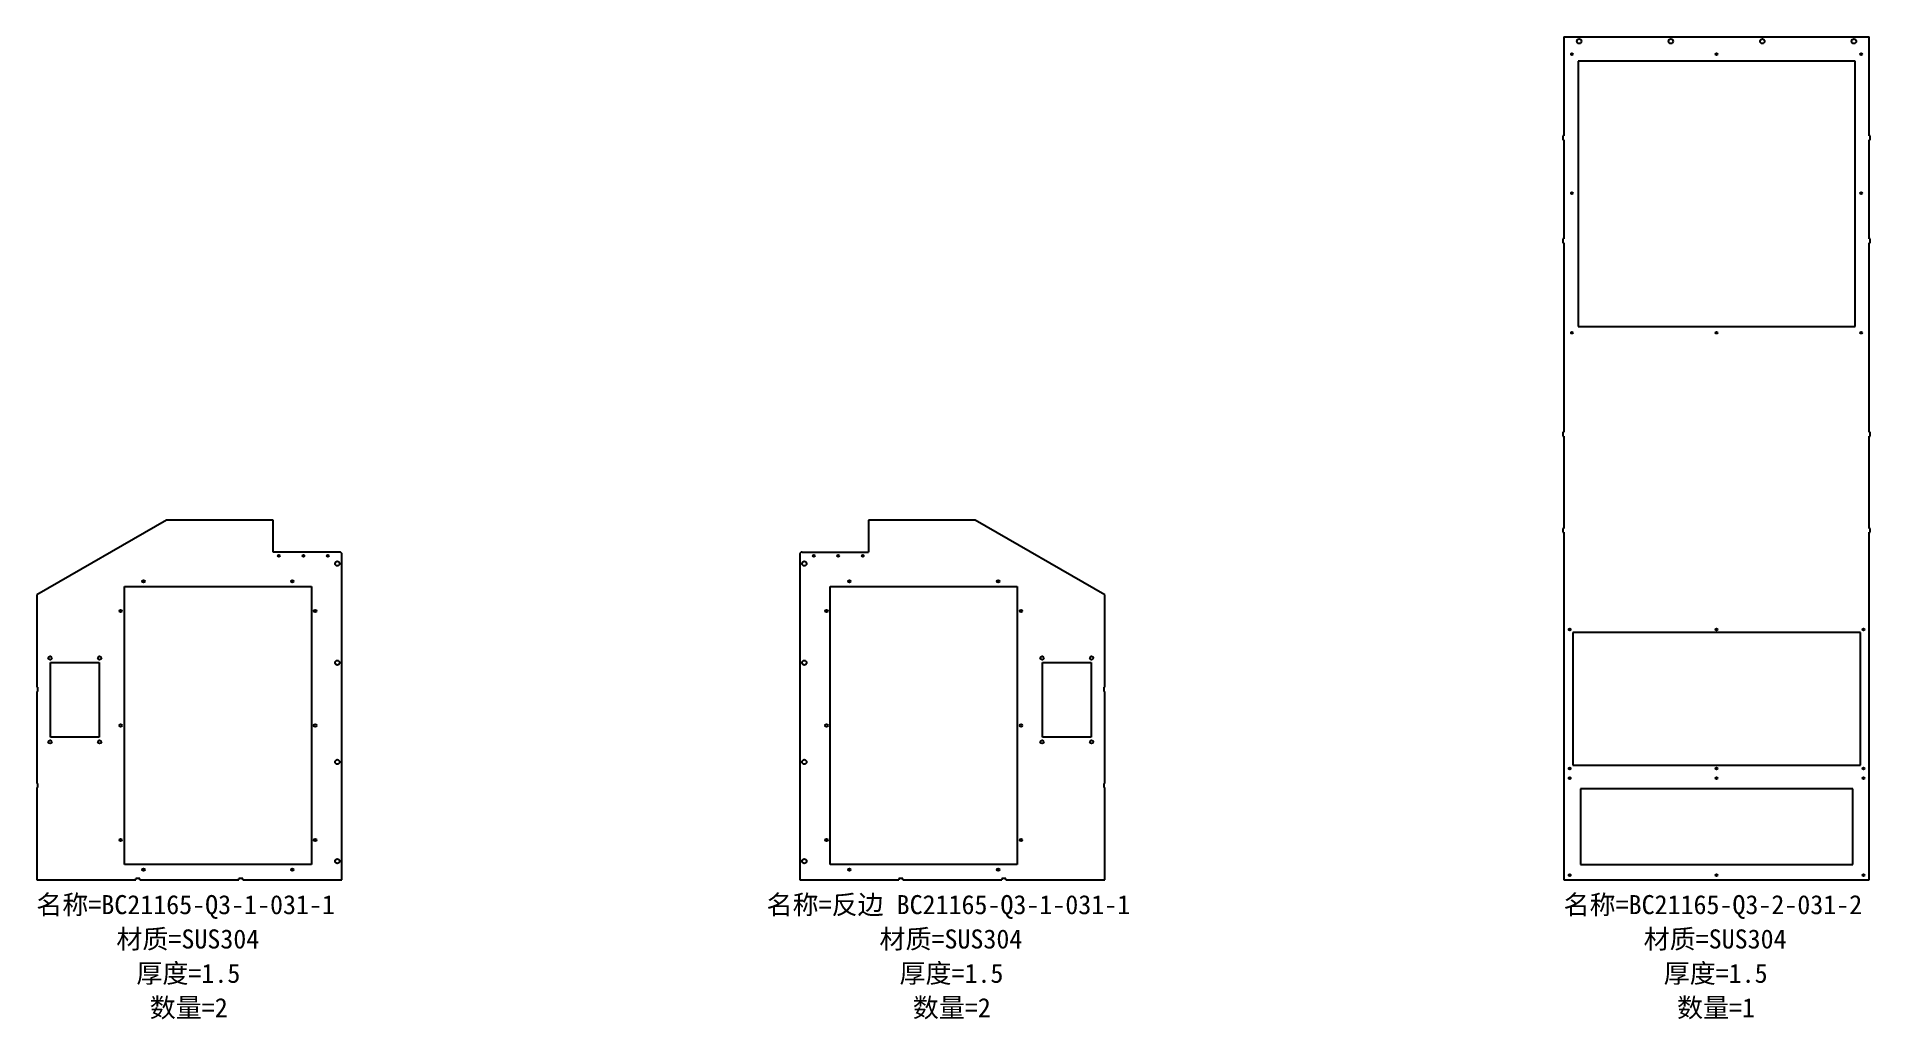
# Model space of a CAD drawing. Header units: millimetres. Extents: x -200 to 2203, y -183 to 1105.
import ezdxf

# ---------------------------------------------------------------- set-up
doc = ezdxf.new("R2010")
doc.units = ezdxf.units.MM
doc.layers.add('零件信息', color=131, linetype='Continuous')
doc.styles.add('SLDTEXTSTYLE1', font='', dxfattribs={"bigfont": 'bigfont'})
doc.styles.get('SLDTEXTSTYLE1').set_extended_font_data('宋体')

msp = doc.modelspace()

# ---------------------------------------------------------------- linework, layer by layer
at = {"color": 7, "linetype": 'Continuous', "lineweight": 25}
for p, q in [((1801.5, 1105.1), (1801.5, 975.1)), ((1801.5, 1105.1), (2201.5, 1105.1)), ((2201.5, 975.1), (2201.5, 1105.1)), ((2183, 1073.1), (1820, 1073.1)), ((1820, 1073.1), (1820, 725.1)), ((2183, 725.1), (2183, 1073.1)), ((1800, 975.1), (1800, 970.1)), ((1801.5, 975.1), (1800, 975.1)), ((1800, 970.1), (1801.5, 970.1)), ((1801.5, 970.1), (1801.5, 840.1)), ((2203, 975.1), (2201.5, 975.1)), ((2201.5, 970.1), (2203, 970.1)), ((2201.5, 840.1), (2201.5, 970.1)), ((2203, 970.1), (2203, 975.1)), ((1800, 840.1), (1800, 835.1)), ((1801.5, 840.1), (1800, 840.1)), ((1800, 835.1), (1801.5, 835.1)), ((1801.5, 835.1), (1801.5, 586.7)), ((2203, 840.1), (2201.5, 840.1)), ((2201.5, 835.1), (2203, 835.1)), ((2201.5, 586.7), (2201.5, 835.1)), ((2203, 835.1), (2203, 840.1)), ((1820, 725.1), (2183, 725.1)), ((1800, 586.7), (1800, 581.7)), ((1801.5, 586.7), (1800, 586.7)), ((1800, 581.7), (1801.5, 581.7)), ((1801.5, 581.7), (1801.5, 460.6)), ((2203, 586.7), (2201.5, 586.7)), ((2201.5, 581.7), (2203, 581.7)), ((2201.5, 460.6), (2201.5, 581.7)), ((2203, 581.7), (2203, 586.7)), ((-30, 471.5), (-200, 373.4)), ((110, 471.5), (-30, 471.5)), ((110, 429.5), (110, 471.5)), ((890, 471.5), (890, 429.5)), ((1030, 471.5), (890, 471.5)), ((1200, 373.4), (1030, 471.5)), ((1800, 460.6), (1800, 455.6)), ((1801.5, 460.6), (1800, 460.6)), ((2203, 460.6), (2201.5, 460.6)), ((2203, 455.6), (2203, 460.6)), ((1800, 455.6), (1801.5, 455.6)), ((1801.5, 455.6), (1801.5, 0)), ((2201.5, 455.6), (2203, 455.6)), ((2201.5, 0), (2201.5, 455.6)), ((197, 429.5), (110, 429.5)), ((200, 0), (200, 426.5)), ((800, 426.5), (800, 0)), ((803, 429.5), (890, 429.5)), ((-85, 20), (-85, 384.5)), ((-85, 384.5), (160, 384.5)), ((160, 384.5), (160, 20)), ((840, 384.5), (1085, 384.5)), ((840, 20), (840, 384.5)), ((1085, 384.5), (1085, 20)), ((-200, 373.4), (-200, 252.4)), ((1200, 252.4), (1200, 373.4)), ((2190, 324), (1813, 324)), ((1813, 324), (1813, 150.2)), ((2190, 150.2), (2190, 324)), ((-182, 284.8), (-118, 284.8)), ((-182, 186.8), (-182, 284.8)), ((-118, 284.8), (-118, 186.8)), ((1118, 186.8), (1118, 284.8)), ((1118, 284.8), (1182, 284.8)), ((1182, 284.8), (1182, 186.8)), ((-200, 252.4), (-198.3, 252.4)), ((-200, 247), (-200, 126.3)), ((-200, 247), (-198.3, 247)), ((-198.3, 247), (-198.3, 252.4)), ((1198.3, 252.4), (1198.3, 247)), ((1200, 252.4), (1198.3, 252.4)), ((1200, 247), (1198.3, 247)), ((1200, 126.3), (1200, 247)), ((-118, 186.8), (-182, 186.8)), ((1182, 186.8), (1118, 186.8)), ((1813, 150.2), (2190, 150.2)), ((-200, 126.3), (-198.3, 126.3)), ((-200, 120.9), (-200, 0)), ((-200, 120.9), (-198.3, 120.9)), ((-198.3, 120.9), (-198.3, 126.3)), ((1200, 126.3), (1198.3, 126.3)), ((1198.3, 126.3), (1198.3, 120.9)), ((1200, 120.9), (1198.3, 120.9)), ((1200, 0), (1200, 120.9)), ((2180, 119.2), (1823, 119.2)), ((1823, 119.2), (1823, 20)), ((2180, 20), (2180, 119.2)), ((-200, 0), (-70.2, 0)), ((160, 20), (-85, 20)), ((-64.8, 1.7), (-70.2, 1.7)), ((-70.2, 0), (-70.2, 1.7)), ((-64.8, 0), (-64.8, 1.7)), ((-64.8, 0), (64.8, 0)), ((70.2, 1.7), (64.8, 1.7)), ((64.8, 0), (64.8, 1.7)), ((70.2, 0), (70.2, 1.7)), ((70.2, 0), (200, 0)), ((800, 0), (929.8, 0)), ((1085, 20), (840, 20)), ((935.2, 1.7), (929.8, 1.7)), ((929.8, 1.7), (929.8, 0)), ((935.2, 0), (935.2, 1.7)), ((935.2, 0), (1064.8, 0)), ((1070.2, 1.7), (1064.8, 1.7)), ((1064.8, 1.7), (1064.8, 0)), ((1070.2, 0), (1070.2, 1.7)), ((1070.2, 0), (1200, 0)), ((1801.5, 0), (2201.5, 0)), ((1823, 20), (2180, 20))]:
    msp.add_line(p, q, dxfattribs=at)
for centre, radius in [((1812, 1082.1), 1.25), ((1821.5, 1099.1), 3), ((1941.5, 1099.1), 3), ((2001.5, 1082.1), 1.25), ((2061.5, 1099.1), 3), ((2181.5, 1099.1), 3), ((2191, 1082.1), 1.25), ((1812, 900.1), 1.25), ((2191, 900.1), 1.25), ((1812, 717.1), 1.25), ((2001.5, 717.1), 1.25), ((2191, 717.1), 1.25), ((117.5, 424.5), 1.25), ((149.5, 424.5), 1.25), ((181.5, 424.5), 1.25), ((194, 414.5), 3), ((806, 414.5), 3), ((818.5, 424.5), 1.25), ((850.5, 424.5), 1.25), ((882.5, 424.5), 1.25), ((-60, 391.3), 1.65), ((135, 391.3), 1.65), ((865, 391.3), 1.65), ((1060, 391.3), 1.65), ((-90, 352.3), 1.65), ((165, 352.3), 1.65), ((835, 352.3), 1.65), ((1090, 352.3), 1.65), ((1809, 328), 1.25), ((2001.5, 328), 1.25), ((2194, 328), 1.25), ((-182.5, 290.8), 2.25), ((-117.5, 290.8), 2.25), ((1117.5, 290.8), 2.25), ((1182.5, 290.8), 2.25), ((194, 284.5), 3), ((806, 284.5), 3), ((-90, 202.3), 1.65), ((165, 202.3), 1.65), ((835, 202.3), 1.65), ((1090, 202.3), 1.65), ((-182.5, 180.8), 2.25), ((-117.5, 180.8), 2.25), ((1117.5, 180.8), 2.25), ((1182.5, 180.8), 2.25), ((194, 154.5), 3), ((806, 154.5), 3), ((1809, 146), 1.25), ((2001.5, 146), 1.25), ((2194, 146), 1.25), ((1809, 133.2), 1.25), ((2001.5, 133.2), 1.25), ((2194, 133.2), 1.25), ((-90, 52.3), 1.65), ((165, 52.3), 1.65), ((835, 52.3), 1.65), ((1090, 52.3), 1.65), ((194, 24.5), 3), ((806, 24.5), 3), ((-60, 13.3), 1.65), ((135, 13.3), 1.65), ((865, 13.3), 1.65), ((1060, 13.3), 1.65), ((1809, 6.2), 1.25), ((2001.5, 6.2), 1.25), ((2194, 6.2), 1.25)]:
    msp.add_circle(centre, radius, dxfattribs=at)
for centre, start, end in [((197, 426.5), 0, 90), ((803, 426.5), 90, 180)]:
    msp.add_arc(centre, 3, start, end, dxfattribs=at)

# ---------------------------------------------------------------- texts
at = {"layer": '零件信息', "char_height": 25, "attachment_point": 2, "style": 'SLDTEXTSTYLE1'}
for s, insert in [('名称=BC21165-Q3-1-031-1', (-4.8, -20)), ('名称=反边 BC21165-Q3-1-031-1', (994.8, -20)), ('名称=BC21165-Q3-2-031-2', (1996.7, -20)), ('材质=SUS304', (-1.9, -65)), ('材质=SUS304', (998.1, -65)), ('材质=SUS304', (1999.6, -65)), ('厚度=1.5', (-1.2, -110)), ('厚度=1.5', (998.8, -110)), ('厚度=1.5', (2000.3, -110)), ('数量=2', (-0.7, -155)), ('数量=2', (999.3, -155)), ('数量=1', (2000.8, -155))]:
    msp.add_mtext(s, dxfattribs=dict(at, insert=insert))

doc.saveas('drawing.dxf')
